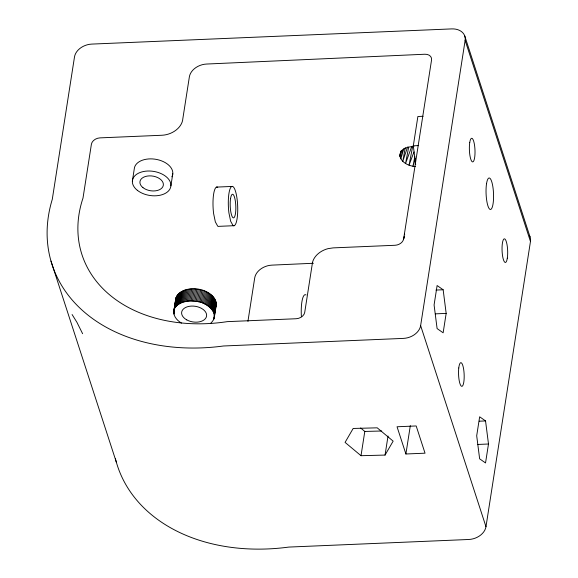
<?xml version="1.0" encoding="UTF-8"?>
<svg xmlns="http://www.w3.org/2000/svg" width="578" height="578" viewBox="0 0 578 578"><rect width="100%" height="100%" fill="white"/><g stroke="black" fill="none" stroke-linecap="round" stroke-linejoin="round"><path stroke-width="0.87" d="M181.485 323.102C177.251 320.631 173.075 316.166 173.87 310.885L175.763 298.754C181.55 281.638 218.722 287.844 215.825 306.802M175.763 298.754L175.726 301.189M415.698 164.557L413.313 145.815L417.88 116.496L423.096 116.279M132.384 180.979L134.277 168.848A19.428 12.189 8.9 0 1 157.035 159.535A19.428 12.189 8.9 0 1 171.883 176.789M170.9 185.849L172.793 173.725M173.776 311.687L175.936 297.959M173.761 312.496L176.189 297.186M173.834 313.319L174.238 310.718M175.185 304.657L175.452 302.923M173.87 310.885L176.514 296.435M173.978 314.143L174.253 312.409M174.621 308.565L176.926 295.698M175.033 307.828L177.403 294.99M175.51 307.12L176.066 306.441L177.959 294.31M176.066 306.441L176.695 305.784L178.588 293.653M176.695 305.784L177.388 305.17L179.281 293.039M177.388 305.17L178.154 304.584L180.047 292.454M178.154 304.584L178.978 304.042L180.871 291.912M178.978 304.042L179.859 303.537L181.752 291.406M179.859 303.537L180.798 303.074L182.691 290.944M180.798 303.074L181.795 302.655L183.688 290.524M181.795 302.655L182.836 302.28L184.729 290.149M182.836 302.28L183.92 301.947L185.813 289.816M183.92 301.947L185.047 301.673L186.94 289.542M185.047 301.673L186.21 301.441L188.103 289.311M186.21 301.441L187.402 301.261L189.295 289.13M187.402 301.261L188.623 301.131L190.516 289M188.623 301.131L189.866 301.051L191.759 288.921M189.866 301.051L191.123 301.022L193.016 288.892M191.123 301.022L192.395 301.051L194.287 288.921M192.395 301.051L193.673 301.124L195.566 288.993M193.673 301.124L194.952 301.254L196.845 289.123M210.84 323.08C221.215 313.717 206.151 301.586 196.224 301.427L198.117 289.303M197.495 301.658L199.388 289.527M198.745 301.94L200.638 289.809M199.981 302.265L201.874 290.134M201.195 302.634L203.088 290.503M202.379 303.053L204.272 290.922M203.528 303.515L205.421 291.384M204.648 304.021L206.541 291.89M205.717 304.563L207.61 292.432M206.743 305.141L208.636 293.01M207.726 305.762L209.612 293.631M208.644 306.412L210.536 294.281M209.511 307.091L211.404 294.961M210.32 307.799L212.213 295.669M211.057 308.529L212.95 296.398M211.736 309.288L213.629 297.157M212.343 310.061L214.236 297.93M212.87 310.848L214.763 298.718M213.333 311.65L215.226 299.52M213.716 312.467L215.608 300.336M214.019 313.283L215.912 301.152M214.25 314.107L216.143 301.976M213.607 319.685L213.874 317.951M214.149 316.217L216.288 302.8M213.932 318.933L216.36 303.616M214.185 318.153L216.345 304.433M361.012 455.702L345.073 442.394L353.172 428.457L377.21 427.828L393.148 441.137L385.049 455.074L361.012 455.702L364.797 431.441L360.636 427.973M385.049 455.074L388.026 436.014M420.632 325.616L465.131 40.388A15.772 11.697 -18 0 0 451.714 28.9L91.714 44.094A15.837 11.748 -18 0 0 74.497 56.919L52.28 199.345A181.059 134.342 -18 0 0 223.462 345.991L403.43 338.39A15.772 11.697 -18 0 0 420.632 325.616L485.975 526.702A15.772 11.697 -18 0 1 468.772 539.484L288.798 547.077A181.059 134.342 -18 0 1 115.427 458.773M405.9 453.99L397.05 426.766L416.189 425.957L425.032 453.188L405.9 453.99L410.322 425.668M446.165 313.399L443.138 332.798L437.098 328.571L434.085 304.946L437.113 285.539L443.153 289.766L446.165 313.399L435.357 313.854M488.489 444.005L485.534 462.949L479.639 458.824L476.698 435.754L479.653 416.803L485.549 420.929L488.489 444.005L477.681 444.46M485.975 526.702L530.467 241.474A15.772 11.697 -18 0 0 529.361 235.492M400.626 151.833L399.897 156.27C401.645 162.945 409.108 166.023 415.401 166.58M402.382 150.005L400.829 158.885L403.87 148.539M405.272 147.621L402.765 161.356L407.577 146.993M408.66 147.144L405.561 163.509L411.608 146.812M412.721 146.155L409.036 165.2L413.985 151.906M414.816 156.732L412.952 166.312L415.372 158.827M401.327 150.287L399.897 156.27C399.391 149.059 408.061 146.35 413.927 146.624M404.289 236.489L403.133 240.462A7.882 5.852 -18 0 1 395.041 245.274L333.166 247.883L328.066 248.641A19.11 14.183 -18 0 0 312.199 264.435L304.729 312.351A7.882 5.852 -18 0 1 296.124 318.738L227.262 321.643A149.926 111.243 -18 0 1 83.008 198.052L91.396 144.262A7.882 5.852 -18 0 1 100.001 137.875L161.869 135.259A19.11 14.183 -18 0 0 182.836 118.707L189.367 76.86A15.823 11.741 -18 0 1 206.577 64.042L424.837 54.238A7.861 5.831 -18 0 1 431.556 59.96L403.639 238.88L404.333 236.626M313.399 263.265L271.913 265.129A15.823 11.741 -18 0 0 254.703 277.946L248.179 319.8A19.11 14.183 -18 0 1 247.962 321.404M413.313 145.815L418.53 145.591M216.49 187.099L231.8 186.448M234.234 225.687L218.918 226.338A19.724 4.653 87.6 0 1 217.696 226.143L215.341 221.887L213.614 213.571A19.724 4.653 87.6 0 1 217.711 187.286M435.949 290.069L443.153 289.766M479.249 421.196L485.549 420.929M364.797 431.441L381.711 431M194.952 301.254L196.224 301.427M72.091 314.526L76.925 322.3L82.618 333.716M404.412 233.953L404.723 234.892M464.69 35.793L530.026 236.879M465.131 40.388L530.467 241.474M50.994 261.083L116.33 462.169M301.391 316.708A20.165 4.754 87.6 0 1 306.065 294.961M507.311 258.178L506.863 260.281A11.827 2.789 87.6 0 1 504.854 262.289L504.124 261.379A11.827 2.789 87.6 0 1 502.203 244.797A11.827 2.789 87.6 0 1 506.061 240.918A11.827 2.789 87.6 0 1 507.311 258.178M233.006 225.499L230.651 221.244L228.924 212.921A19.724 4.653 87.6 0 1 231.41 186.687A19.724 4.653 87.6 0 1 237.666 205.949A19.724 4.653 87.6 0 1 233.006 225.499M486.539 183.674A15.772 3.721 87.6 0 0 489.797 209.258A15.772 3.721 87.6 0 0 493.077 188.247A15.772 3.721 87.6 0 0 486.539 183.674M230.564 198.529A11.827 2.789 87.6 0 0 233.013 217.718A11.827 2.789 87.6 0 0 235.47 201.96A11.827 2.789 87.6 0 0 230.564 198.529M137.326 190.299A19.428 12.189 8.9 0 0 169.99 188.919A19.428 12.189 8.9 0 0 147.621 171.03A19.428 12.189 8.9 0 0 137.326 190.299M142.925 187.604A11.827 7.42 8.9 0 0 162.815 186.766A11.827 7.42 8.9 0 0 149.196 175.878A11.827 7.42 8.9 0 0 142.925 187.604M469.741 142.556A11.827 2.789 87.6 0 0 472.19 161.746A11.827 2.789 87.6 0 0 474.646 145.988A11.827 2.789 87.6 0 0 469.741 142.556M458.773 367.962A11.827 2.789 87.6 0 0 461.649 386.314A11.827 2.789 87.6 0 0 463.657 369.291A11.827 2.789 87.6 0 0 458.773 367.962M186.759 319.887A12.615 7.919 8.9 0 0 206.57 316.115A12.615 7.919 8.9 0 0 189.013 306.362A12.615 7.919 8.9 0 0 186.759 319.887"/></g></svg>
